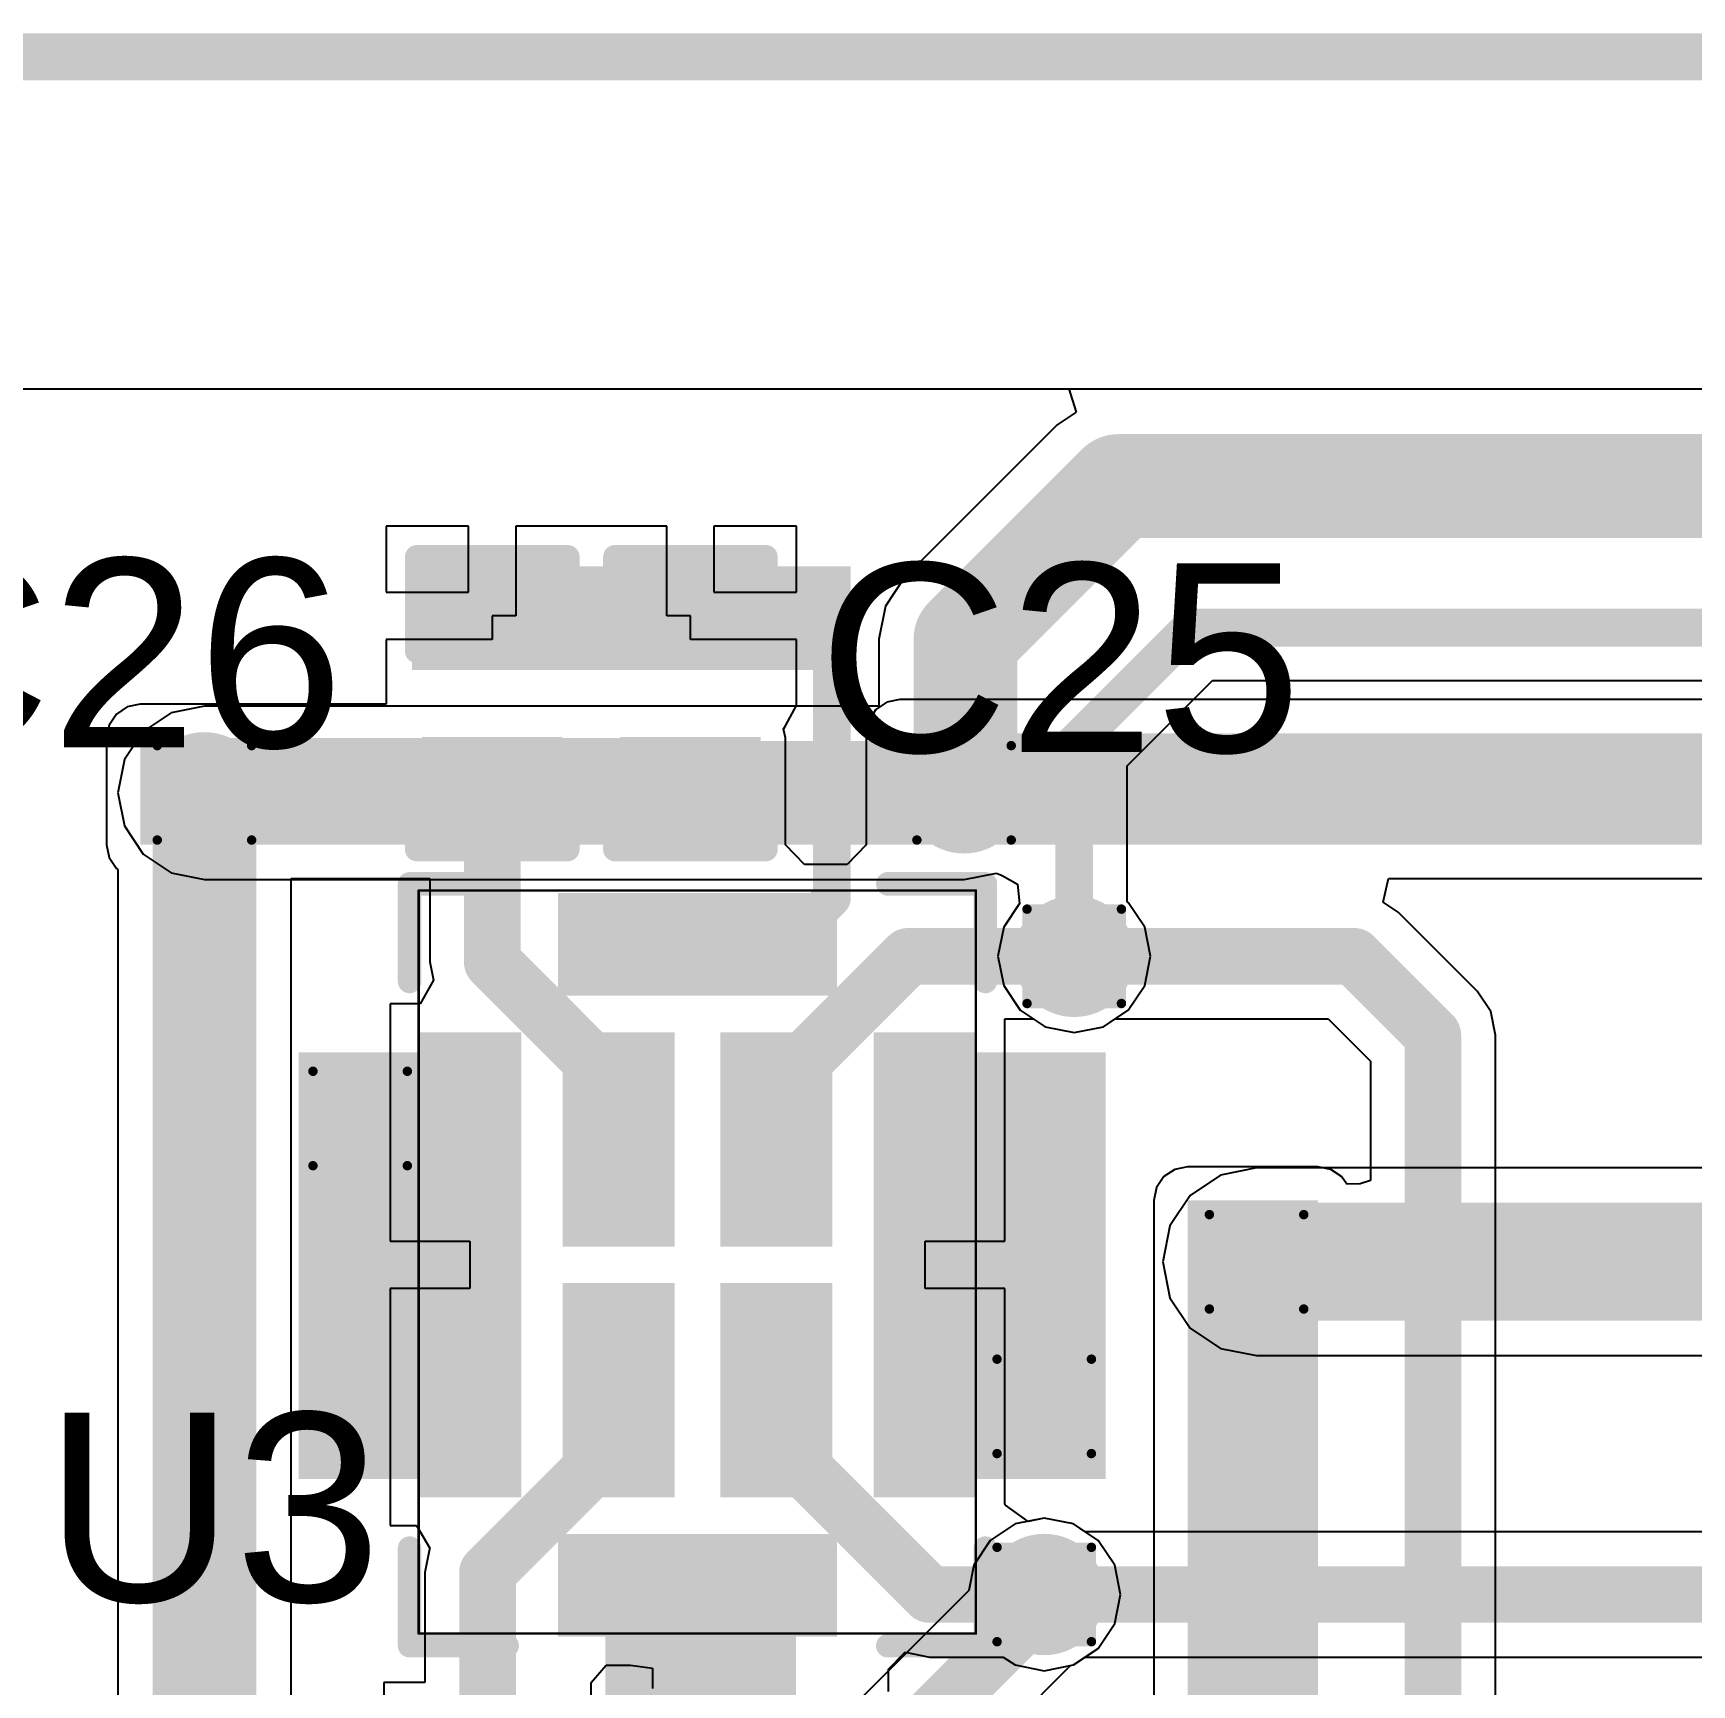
# Model space of a CAD drawing. Header units: millimetres. Extents: x -0.3 to 10.3, y -0.3 to 3.7.
# Drawn here: x 0.2923 to 0.6439, y 2.5094 to 2.8593 of the extents above; entities that cross this region are included whole.
import ezdxf

# ---------------------------------------------------------------- set-up
doc = ezdxf.new("R2010")
doc.units = ezdxf.units.MM
doc.header["$MEASUREMENT"] = 0
for name, color, linetype in [('BottomLayer', 5, 'Continuous'), ('BottomSolder', 6, 'Continuous'), ('DrillDrawing', 1, 'Continuous'), ('Mechanical1', 6, 'Continuous'), ('Mechanical2', 216, 'Continuous'), ('TopLayer', 1, 'Continuous'), ('TopOverlay', 2, 'Continuous'), ('TopPaste', 8, 'Continuous'), ('TopSolder', 216, 'Continuous'), ('ViaHoleLayer', 16, 'Continuous')]:
    doc.layers.add(name, color=color, linetype=linetype)
doc.styles.add('Arial', font='', dxfattribs={"height": 0.2})
doc.styles.get('Arial').set_extended_font_data('Arial')

# ---------------------------------------------------------------- blocks, each defined once
blk = doc.blocks.new('MP34DT06JTR_14')
at = {"layer": 'TopLayer'}
for points in [[(-0.02559, 0.0748), (0.02559, 0.0748), (0.02559, 0.06102), (-0.02559, 0.06102)], [(-0.05512, 0.04528), (-0.04134, 0.04528), (-0.04134, -0.04528), (-0.05512, -0.04528)], [(-0.02461, 0.04528), (-0.00886, 0.04528), (-0.00886, 0.00787), (-0.02461, 0.00787)], [(0.00886, 0.04528), (0.02461, 0.04528), (0.02461, 0.00787), (0.00886, 0.00787)], [(0.04134, 0.04528), (0.05512, 0.04528), (0.05512, -0.04528), (0.04134, -0.04528)], [(-0.02461, -0.00787), (-0.00886, -0.00787), (-0.00886, -0.04528), (-0.02461, -0.04528)], [(0.00886, -0.00787), (0.02461, -0.00787), (0.02461, -0.04528), (0.00886, -0.04528)], [(-0.02559, -0.06102), (0.02559, -0.06102), (0.02559, -0.0748), (-0.02559, -0.0748)]]:
    blk.add_hatch(color=1, dxfattribs=at).paths.add_polyline_path(points)
at = {"layer": 'TopPaste'}
for points in [[(-0.02559, 0.0748), (0.02559, 0.0748), (0.02559, 0.06102), (-0.02559, 0.06102)], [(-0.05512, 0.04528), (-0.04134, 0.04528), (-0.04134, -0.04528), (-0.05512, -0.04528)], [(-0.02461, 0.04528), (-0.00886, 0.04528), (-0.00886, 0.00787), (-0.02461, 0.00787)], [(0.00886, 0.04528), (0.02461, 0.04528), (0.02461, 0.00787), (0.00886, 0.00787)], [(0.04134, 0.04528), (0.05512, 0.04528), (0.05512, -0.04528), (0.04134, -0.04528)], [(-0.02461, -0.00787), (-0.00886, -0.00787), (-0.00886, -0.04528), (-0.02461, -0.04528)], [(0.00886, -0.00787), (0.02461, -0.00787), (0.02461, -0.04528), (0.00886, -0.04528)], [(-0.02559, -0.06102), (0.02559, -0.06102), (0.02559, -0.0748), (-0.02559, -0.0748)]]:
    blk.add_hatch(color=8, dxfattribs=at).paths.add_polyline_path(points)
at = {"layer": 'TopSolder'}
for points in [[(-0.02959, 0.0788), (0.02959, 0.0788), (0.02959, 0.05702), (-0.02959, 0.05702)], [(-0.05912, 0.04928), (-0.03734, 0.04928), (-0.03734, -0.04928), (-0.05912, -0.04928)], [(-0.02861, 0.04928), (-0.00486, 0.04928), (-0.00486, 0.00387), (-0.02861, 0.00387)], [(0.00486, 0.04928), (0.02861, 0.04928), (0.02861, 0.00387), (0.00486, 0.00387)], [(0.03734, 0.04928), (0.05912, 0.04928), (0.05912, -0.04928), (0.03734, -0.04928)], [(-0.02861, -0.00387), (-0.00486, -0.00387), (-0.00486, -0.04928), (-0.02861, -0.04928)], [(0.00486, -0.00387), (0.02861, -0.00387), (0.02861, -0.04928), (0.00486, -0.04928)], [(-0.02959, -0.05702), (0.02959, -0.05702), (0.02959, -0.0788), (-0.02959, -0.0788)]]:
    blk.add_hatch(color=216, dxfattribs=at).paths.add_polyline_path(points)
at = {"layer": 'TopOverlay', "const_width": 0.005}
for points in [[(-0.06102, 0.08071), (-0.06102, 0.06004)], [(-0.04035, 0.08071), (-0.06102, 0.08071)], [(0.06102, 0.08071), (0.04035, 0.08071)], [(0.06102, 0.08071), (0.06102, 0.06004)], [(0.06836, -0.02894), (0.06336, -0.03394)], [(0.06836, -0.02894), (0.06836, -0.03894)], [(0.06836, -0.03894), (0.06336, -0.03394)], [(-0.06102, -0.06004), (-0.06102, -0.08071)], [(0.06102, -0.06004), (0.06102, -0.08071)], [(-0.04035, -0.08071), (-0.06102, -0.08071)], [(0.06102, -0.08071), (0.04035, -0.08071)]]:
    blk.add_lwpolyline(points, dxfattribs=at)
at = {"layer": 'TopOverlay', "const_width": 0.0025}
for points in [[(-0.06227, 0.08071, 1), (-0.05977, 0.08071, 1)], [(-0.06227, 0.08071, 1), (-0.05977, 0.08071, 1)], [(-0.0416, 0.08071, 1), (-0.0391, 0.08071, 1)], [(0.0391, 0.08071, 1), (0.0416, 0.08071, 1)], [(0.05977, 0.08071, 1), (0.06227, 0.08071, 1)], [(0.05977, 0.08071, 1), (0.06227, 0.08071, 1)], [(-0.06227, 0.06004, 1), (-0.05977, 0.06004, 1)], [(0.05977, 0.06004, 1), (0.06227, 0.06004, 1)], [(0.06711, -0.02894, 1), (0.06961, -0.02894, 1)], [(0.06711, -0.02894, 1), (0.06961, -0.02894, 1)], [(0.06211, -0.03394, 1), (0.06461, -0.03394, 1)], [(0.06211, -0.03394, 1), (0.06461, -0.03394, 1)], [(0.06711, -0.03894, 1), (0.06961, -0.03894, 1)], [(0.06711, -0.03894, 1), (0.06961, -0.03894, 1)], [(-0.06227, -0.06004, 1), (-0.05977, -0.06004, 1)], [(0.05977, -0.06004, 1), (0.06227, -0.06004, 1)], [(-0.06227, -0.08071, 1), (-0.05977, -0.08071, 1)], [(-0.06227, -0.08071, 1), (-0.05977, -0.08071, 1)], [(-0.0416, -0.08071, 1), (-0.0391, -0.08071, 1)], [(0.0391, -0.08071, 1), (0.0416, -0.08071, 1)], [(0.05977, -0.08071, 1), (0.06227, -0.08071, 1)], [(0.05977, -0.08071, 1), (0.06227, -0.08071, 1)]]:
    blk.add_lwpolyline(points, format="xyb", close=True, dxfattribs=at)
blk = doc.blocks.new('C___0402_38')
at = {"layer": 'TopLayer'}
for points in [[(-0.0275, -0.0125), (-0.0275, 0.0125), (-0.0095, 0.0125), (-0.0095, -0.0125)], [(0.0095, -0.0125), (0.0095, 0.0125), (0.0275, 0.0125), (0.0275, -0.0125)]]:
    blk.add_hatch(color=1, dxfattribs=at).paths.add_polyline_path(points)
at = {"layer": 'TopPaste'}
for points in [[(-0.0275, -0.0125), (-0.0275, 0.0125), (-0.0095, 0.0125), (-0.0095, -0.0125)], [(0.0095, -0.0125), (0.0095, 0.0125), (0.0275, 0.0125), (0.0275, -0.0125)]]:
    blk.add_hatch(color=8, dxfattribs=at).paths.add_polyline_path(points)
at = {"layer": 'TopSolder'}
for points in [[(-0.02986, -0.01486), (-0.02986, 0.01486), (-0.00714, 0.01486), (-0.00714, -0.01486)], [(0.00714, -0.01486), (0.00714, 0.01486), (0.02986, 0.01486), (0.02986, -0.01486)]]:
    blk.add_hatch(color=216, dxfattribs=at).paths.add_polyline_path(points)
at = {"layer": 'TopOverlay', "const_width": 0.005}
for points in [[(-0.011, 0.016), (-0.031, 0.016)], [(-0.031, -0.016), (-0.031, 0.016)], [(0.031, 0.016), (0.011, 0.016)], [(0.031, -0.016), (0.031, 0.016)], [(-0.011, -0.016), (-0.031, -0.016)], [(0.031, -0.016), (0.011, -0.016)]]:
    blk.add_lwpolyline(points, dxfattribs=at)
at = {"layer": 'TopOverlay', "const_width": 0.0025}
for points in [[(-0.03225, 0.016, 1), (-0.02975, 0.016, 1)], [(-0.03225, 0.016, 1), (-0.02975, 0.016, 1)], [(-0.01225, 0.016, 1), (-0.00975, 0.016, 1)], [(0.00975, 0.016, 1), (0.01225, 0.016, 1)], [(0.02975, 0.016, 1), (0.03225, 0.016, 1)], [(0.02975, 0.016, 1), (0.03225, 0.016, 1)], [(-0.03225, -0.016, 1), (-0.02975, -0.016, 1)], [(-0.03225, -0.016, 1), (-0.02975, -0.016, 1)], [(-0.01225, -0.016, 1), (-0.00975, -0.016, 1)], [(0.00975, -0.016, 1), (0.01225, -0.016, 1)], [(0.02975, -0.016, 1), (0.03225, -0.016, 1)], [(0.02975, -0.016, 1), (0.03225, -0.016, 1)]]:
    blk.add_lwpolyline(points, format="xyb", close=True, dxfattribs=at)
blk = doc.blocks.new('C___0402_39')
at = {"layer": 'TopLayer'}
for points in [[(-0.0275, -0.0125), (-0.0275, 0.0125), (-0.0095, 0.0125), (-0.0095, -0.0125)], [(0.0095, -0.0125), (0.0095, 0.0125), (0.0275, 0.0125), (0.0275, -0.0125)]]:
    blk.add_hatch(color=1, dxfattribs=at).paths.add_polyline_path(points)
at = {"layer": 'TopPaste'}
for points in [[(-0.0275, -0.0125), (-0.0275, 0.0125), (-0.0095, 0.0125), (-0.0095, -0.0125)], [(0.0095, -0.0125), (0.0095, 0.0125), (0.0275, 0.0125), (0.0275, -0.0125)]]:
    blk.add_hatch(color=8, dxfattribs=at).paths.add_polyline_path(points)
at = {"layer": 'TopSolder'}
for points in [[(-0.02986, -0.01486), (-0.02986, 0.01486), (-0.00714, 0.01486), (-0.00714, -0.01486)], [(0.00714, -0.01486), (0.00714, 0.01486), (0.02986, 0.01486), (0.02986, -0.01486)]]:
    blk.add_hatch(color=216, dxfattribs=at).paths.add_polyline_path(points)
at = {"layer": 'TopOverlay', "const_width": 0.005}
for points in [[(-0.011, 0.016), (-0.031, 0.016)], [(-0.031, -0.016), (-0.031, 0.016)], [(0.031, 0.016), (0.011, 0.016)], [(0.031, -0.016), (0.031, 0.016)], [(-0.011, -0.016), (-0.031, -0.016)], [(0.031, -0.016), (0.011, -0.016)]]:
    blk.add_lwpolyline(points, dxfattribs=at)
at = {"layer": 'TopOverlay', "const_width": 0.0025}
for points in [[(-0.03225, 0.016, 1), (-0.02975, 0.016, 1)], [(-0.03225, 0.016, 1), (-0.02975, 0.016, 1)], [(-0.01225, 0.016, 1), (-0.00975, 0.016, 1)], [(0.00975, 0.016, 1), (0.01225, 0.016, 1)], [(0.02975, 0.016, 1), (0.03225, 0.016, 1)], [(0.02975, 0.016, 1), (0.03225, 0.016, 1)], [(-0.03225, -0.016, 1), (-0.02975, -0.016, 1)], [(-0.03225, -0.016, 1), (-0.02975, -0.016, 1)], [(-0.01225, -0.016, 1), (-0.00975, -0.016, 1)], [(0.00975, -0.016, 1), (0.01225, -0.016, 1)], [(0.02975, -0.016, 1), (0.03225, -0.016, 1)], [(0.02975, -0.016, 1), (0.03225, -0.016, 1)]]:
    blk.add_lwpolyline(points, format="xyb", close=True, dxfattribs=at)

msp = doc.modelspace()

# ---------------------------------------------------------------- hatches: boundary and pattern name
at = {"layer": 'BottomLayer'}
h = msp.add_hatch(color=5, dxfattribs=at)
edge = h.paths.add_edge_path()
edge.add_arc((0.32862, 2.69837), 0.00886, 0, 360)
h = msp.add_hatch(color=5, dxfattribs=at)
edge = h.paths.add_edge_path()
edge.add_arc((0.48962, 2.69837), 0.00886, 0, 360)
h = msp.add_hatch(color=5, dxfattribs=at)
edge = h.paths.add_edge_path()
edge.add_arc((0.51298, 2.66373), 0.00886, 0, 360)
h = msp.add_hatch(color=5, dxfattribs=at)
edge = h.paths.add_edge_path()
edge.add_arc((0.36162, 2.62937), 0.00886, 0, 360)
h = msp.add_hatch(color=5, dxfattribs=at)
edge = h.paths.add_edge_path()
edge.add_arc((0.55162, 2.599), 0.00886, 0, 360)
h = msp.add_hatch(color=5, dxfattribs=at)
edge = h.paths.add_edge_path()
edge.add_arc((0.50662, 2.56837), 0.00886, 0, 360)
h = msp.add_hatch(color=5, dxfattribs=at)
edge = h.paths.add_edge_path()
edge.add_arc((0.50662, 2.52851), 0.00886, 0, 360)
at = {"layer": 'BottomSolder'}
h = msp.add_hatch(color=6, dxfattribs=at)
edge = h.paths.add_edge_path()
edge.add_arc((0.32862, 2.69837), 0.01286, 0, 360)
h = msp.add_hatch(color=6, dxfattribs=at)
edge = h.paths.add_edge_path()
edge.add_arc((0.48962, 2.69837), 0.01286, 0, 360)
h = msp.add_hatch(color=6, dxfattribs=at)
edge = h.paths.add_edge_path()
edge.add_arc((0.51298, 2.66373), 0.01286, 0, 360)
h = msp.add_hatch(color=6, dxfattribs=at)
edge = h.paths.add_edge_path()
edge.add_arc((0.36162, 2.62937), 0.01286, 0, 360)
h = msp.add_hatch(color=6, dxfattribs=at)
edge = h.paths.add_edge_path()
edge.add_arc((0.55162, 2.599), 0.01286, 0, 360)
h = msp.add_hatch(color=6, dxfattribs=at)
edge = h.paths.add_edge_path()
edge.add_arc((0.50662, 2.56837), 0.01286, 0, 360)
h = msp.add_hatch(color=6, dxfattribs=at)
edge = h.paths.add_edge_path()
edge.add_arc((0.50662, 2.52851), 0.01286, 0, 360)
at = {"layer": 'TopLayer'}
for points in [[(0.37262, 2.72437), (0.46562, 2.72437), (0.46562, 2.74637), (0.37262, 2.74637)], [(0.476, 2.68737), (0.83862, 2.68737), (0.83862, 2.711), (0.476, 2.711)], [(0.315, 2.68737), (0.44462, 2.68737), (0.44462, 2.71), (0.315, 2.71)], [(0.38862, 2.64337), (0.34862, 2.64337), (0.34862, 2.553), (0.38862, 2.553)], [(0.47962, 2.553), (0.51962, 2.553), (0.51962, 2.64337), (0.47962, 2.64337)], [(0.537, 2.42587), (0.56462, 2.42587), (0.56462, 2.612), (0.537, 2.612)], [(0.41362, 2.33537), (0.454, 2.33537), (0.454, 2.53737), (0.41362, 2.53737)]]:
    msp.add_hatch(color=1, dxfattribs=at).paths.add_polyline_path(points)
h = msp.add_hatch(color=1, dxfattribs=at)
edge = h.paths.add_edge_path()
edge.add_arc((0.32862, 2.69837), 0.00886, 0, 360)
h = msp.add_hatch(color=1, dxfattribs=at)
edge = h.paths.add_edge_path()
edge.add_arc((0.48962, 2.69837), 0.00886, 0, 360)
h = msp.add_hatch(color=1, dxfattribs=at)
edge = h.paths.add_edge_path()
edge.add_arc((0.51298, 2.66373), 0.00886, 0, 360)
h = msp.add_hatch(color=1, dxfattribs=at)
edge = h.paths.add_edge_path()
edge.add_arc((0.36162, 2.62937), 0.00886, 0, 360)
h = msp.add_hatch(color=1, dxfattribs=at)
edge = h.paths.add_edge_path()
edge.add_arc((0.55162, 2.599), 0.00886, 0, 360)
h = msp.add_hatch(color=1, dxfattribs=at)
edge = h.paths.add_edge_path()
edge.add_arc((0.50662, 2.56837), 0.00886, 0, 360)
h = msp.add_hatch(color=1, dxfattribs=at)
edge = h.paths.add_edge_path()
edge.add_arc((0.50662, 2.52851), 0.00886, 0, 360)
at = {"layer": 'TopSolder'}
h = msp.add_hatch(color=216, dxfattribs=at)
edge = h.paths.add_edge_path()
edge.add_arc((0.32862, 2.69837), 0.01286, 0, 360)
h = msp.add_hatch(color=216, dxfattribs=at)
edge = h.paths.add_edge_path()
edge.add_arc((0.48962, 2.69837), 0.01286, 0, 360)
h = msp.add_hatch(color=216, dxfattribs=at)
edge = h.paths.add_edge_path()
edge.add_arc((0.51298, 2.66373), 0.01286, 0, 360)
h = msp.add_hatch(color=216, dxfattribs=at)
edge = h.paths.add_edge_path()
edge.add_arc((0.36162, 2.62937), 0.01286, 0, 360)
h = msp.add_hatch(color=216, dxfattribs=at)
edge = h.paths.add_edge_path()
edge.add_arc((0.55162, 2.599), 0.01286, 0, 360)
h = msp.add_hatch(color=216, dxfattribs=at)
edge = h.paths.add_edge_path()
edge.add_arc((0.50662, 2.56837), 0.01286, 0, 360)
h = msp.add_hatch(color=216, dxfattribs=at)
edge = h.paths.add_edge_path()
edge.add_arc((0.50662, 2.52851), 0.01286, 0, 360)
at = {"layer": 'ViaHoleLayer'}
h = msp.add_hatch(color=16, dxfattribs=at)
edge = h.paths.add_edge_path()
edge.add_arc((0.32862, 2.69837), 0.00591, 0, 360)
h = msp.add_hatch(color=16, dxfattribs=at)
edge = h.paths.add_edge_path()
edge.add_arc((0.48962, 2.69837), 0.00591, 0, 360)
h = msp.add_hatch(color=16, dxfattribs=at)
edge = h.paths.add_edge_path()
edge.add_arc((0.51298, 2.66373), 0.00591, 0, 360)
h = msp.add_hatch(color=16, dxfattribs=at)
edge = h.paths.add_edge_path()
edge.add_arc((0.36162, 2.62937), 0.00591, 0, 360)
h = msp.add_hatch(color=16, dxfattribs=at)
edge = h.paths.add_edge_path()
edge.add_arc((0.55162, 2.599), 0.00591, 0, 360)
h = msp.add_hatch(color=16, dxfattribs=at)
edge = h.paths.add_edge_path()
edge.add_arc((0.50662, 2.56837), 0.00591, 0, 360)
h = msp.add_hatch(color=16, dxfattribs=at)
edge = h.paths.add_edge_path()
edge.add_arc((0.50662, 2.52851), 0.00591, 0, 360)

# ---------------------------------------------------------------- linework, layer by layer
at = {"layer": 'BottomLayer'}
for p, q in [((-0.112, 2.784), (0.51184, 2.784)), ((0.51184, 2.784), (0.51336, 2.779)), ((0.51336, 2.779), (0.50939, 2.77635)), ((0.50939, 2.77635), (0.47695, 2.7439)), ((0.47695, 2.7439), (0.47297, 2.73795)), ((0.47297, 2.73795), (0.47158, 2.73093)), ((0.47158, 2.73093), (0.47158, 2.71672)), ((0.52419, 2.70408), (0.54226, 2.72216)), ((0.54226, 2.72216), (0.88097, 2.72216)), ((0.32159, 2.71533), (0.31564, 2.71135)), ((0.32862, 2.71672), (0.32159, 2.71533)), ((0.47158, 2.71672), (0.32862, 2.71672)), ((0.31564, 2.71135), (0.31166, 2.7054)), ((0.31166, 2.7054), (0.31026, 2.69837)), ((0.52419, 2.67531), (0.52419, 2.70408)), ((0.31026, 2.69837), (0.31166, 2.69135)), ((0.31166, 2.69135), (0.31564, 2.68539)), ((0.31564, 2.68539), (0.32159, 2.68142)), ((0.32159, 2.68142), (0.32862, 2.68002)), ((0.32862, 2.68002), (0.48962, 2.68002)), ((0.48962, 2.68002), (0.49647, 2.68138)), ((0.49647, 2.68138), (0.49772, 2.68082)), ((0.49772, 2.68082), (0.50098, 2.679)), ((0.50098, 2.679), (0.50139, 2.67493)), ((0.50139, 2.67493), (0.49804, 2.66992)), ((0.52441, 2.67516), (0.52419, 2.67531)), ((0.52791, 2.66992), (0.52441, 2.67516)), ((0.49804, 2.66992), (0.49681, 2.66373)), ((0.52914, 2.66373), (0.52791, 2.66992)), ((0.49681, 2.66373), (0.49804, 2.65754)), ((0.52791, 2.65754), (0.52914, 2.66373)), ((0.49804, 2.65754), (0.50154, 2.6523)), ((0.52441, 2.6523), (0.52791, 2.65754)), ((0.50154, 2.6523), (0.50679, 2.64879)), ((0.51916, 2.64879), (0.52441, 2.6523)), ((0.50679, 2.64879), (0.51298, 2.64756)), ((0.51298, 2.64756), (0.51916, 2.64879)), ((0.54401, 2.61737), (0.53756, 2.61306)), ((0.55162, 2.61888), (0.54401, 2.61737)), ((0.936, 2.61888), (0.55162, 2.61888)), ((0.53756, 2.61306), (0.53325, 2.60661)), ((0.53325, 2.60661), (0.53174, 2.599)), ((0.53174, 2.599), (0.53325, 2.59139)), ((0.53325, 2.59139), (0.53756, 2.58494)), ((0.53756, 2.58494), (0.54401, 2.58063)), ((0.54401, 2.58063), (0.55162, 2.57912)), ((0.55162, 2.57912), (0.92776, 2.57912)), ((0.50043, 2.54345), (0.49518, 2.53995)), ((0.50662, 2.54468), (0.50043, 2.54345)), ((0.5128, 2.54345), (0.50662, 2.54468)), ((0.51532, 2.54177), (0.5128, 2.54345)), ((0.49518, 2.53995), (0.49168, 2.5347)), ((0.89029, 2.54177), (0.51532, 2.54177)), ((0.49168, 2.5347), (0.49062, 2.52936)), ((0.49062, 2.52936), (0.46363, 2.50237)), ((0.5128, 2.51358), (0.51532, 2.51526)), ((0.51532, 2.51526), (0.89029, 2.51526)), ((0.48625, 2.48751), (0.5122, 2.51346)), ((0.5122, 2.51346), (0.5128, 2.51358))]:
    msp.add_line(p, q, dxfattribs=at)
for points, const_width in [([(0.48993, 2.73093), (0.52237, 2.76337)], 0.022), ([(0.52237, 2.76337), (0.97566, 2.76337)], 0.022), ([(0.48993, 2.69868), (0.48993, 2.73093)], 0.022), ([(0.51298, 2.70873), (0.53762, 2.73337)], 0.008), ([(0.53762, 2.73337), (0.88562, 2.73337)], 0.008), ([(0.51298, 2.66373), (0.51298, 2.70873)], 0.008), ([(0.32862, 2.69837), (0.48962, 2.69837)], 0.022), ([(0.48962, 2.69837), (0.48993, 2.69868)], 0.022), ([(0.55162, 2.599), (0.936, 2.599)], 0.025), ([(0.473, 2.493), (0.50662, 2.52662)], 0.012), ([(0.50662, 2.52851), (0.899, 2.52851)], 0.012), ([(0.50662, 2.52662), (0.50662, 2.52851)], 0.008)]:
    msp.add_lwpolyline(points, dxfattribs=dict(at, const_width=const_width))
for points, const_width in [([(0.51687, 2.76337, 1), (0.52787, 2.76337, 1)], 0.011), ([(0.51687, 2.76337, 1), (0.52787, 2.76337, 1)], 0.011), ([(0.48443, 2.73093, 1), (0.49543, 2.73093, 1)], 0.011), ([(0.48443, 2.73093, 1), (0.49543, 2.73093, 1)], 0.011), ([(0.53562, 2.73337, 1), (0.53962, 2.73337, 1)], 0.004), ([(0.53562, 2.73337, 1), (0.53962, 2.73337, 1)], 0.004), ([(0.51098, 2.70873, 1), (0.51498, 2.70873, 1)], 0.004), ([(0.51098, 2.70873, 1), (0.51498, 2.70873, 1)], 0.004), ([(0.32312, 2.69837, 1), (0.33412, 2.69837, 1)], 0.011), ([(0.48412, 2.69837, 1), (0.49512, 2.69837, 1)], 0.011), ([(0.48412, 2.69837, 1), (0.49512, 2.69837, 1)], 0.011), ([(0.48443, 2.69868, 1), (0.49543, 2.69868, 1)], 0.011), ([(0.48443, 2.69868, 1), (0.49543, 2.69868, 1)], 0.011), ([(0.51098, 2.66373, 1), (0.51498, 2.66373, 1)], 0.004), ([(0.54537, 2.599, 1), (0.55787, 2.599, 1)], 0.0125), ([(0.50362, 2.52851, 1), (0.50962, 2.52851, 1)], 0.006), ([(0.50362, 2.52662, 1), (0.50962, 2.52662, 1)], 0.006), ([(0.50462, 2.52851, 1), (0.50862, 2.52851, 1)], 0.004), ([(0.50462, 2.52662, 1), (0.50862, 2.52662, 1)], 0.004)]:
    msp.add_lwpolyline(points, format="xyb", close=True, dxfattribs=dict(at, const_width=const_width))
at = {"layer": 'DrillDrawing', "const_width": 0.002}
for points in [[(0.31862, 2.70837), (0.33862, 2.70837)], [(0.31862, 2.68837), (0.31862, 2.70837)], [(0.33862, 2.68837), (0.33862, 2.70837)], [(0.47962, 2.70837), (0.49962, 2.70837)], [(0.47962, 2.68837), (0.47962, 2.70837)], [(0.49962, 2.68837), (0.49962, 2.70837)], [(0.31862, 2.68837), (0.33862, 2.68837)], [(0.47962, 2.68837), (0.49962, 2.68837)], [(0.50298, 2.67373), (0.52298, 2.67373)], [(0.50298, 2.65373), (0.50298, 2.67373)], [(0.52298, 2.65373), (0.52298, 2.67373)], [(0.50298, 2.65373), (0.52298, 2.65373)], [(0.35162, 2.63937), (0.37162, 2.63937)], [(0.35162, 2.61937), (0.35162, 2.63937)], [(0.37162, 2.61937), (0.37162, 2.63937)], [(0.35162, 2.61937), (0.37162, 2.61937)], [(0.54162, 2.609), (0.56162, 2.609)], [(0.54162, 2.589), (0.54162, 2.609)], [(0.56162, 2.589), (0.56162, 2.609)], [(0.54162, 2.589), (0.56162, 2.589)], [(0.49662, 2.57837), (0.51662, 2.57837)], [(0.49662, 2.55837), (0.49662, 2.57837)], [(0.51662, 2.55837), (0.51662, 2.57837)], [(0.49662, 2.55837), (0.51662, 2.55837)], [(0.49662, 2.53851), (0.51662, 2.53851)], [(0.49662, 2.51851), (0.49662, 2.53851)], [(0.51662, 2.51851), (0.51662, 2.53851)], [(0.49662, 2.51851), (0.51662, 2.51851)]]:
    msp.add_lwpolyline(points, dxfattribs=at)
at = {"layer": 'DrillDrawing', "const_width": 0.001}
for points in [[(0.31812, 2.70837, 1), (0.31912, 2.70837, 1)], [(0.31812, 2.70837, 1), (0.31912, 2.70837, 1)], [(0.33812, 2.70837, 1), (0.33912, 2.70837, 1)], [(0.33812, 2.70837, 1), (0.33912, 2.70837, 1)], [(0.47912, 2.70837, 1), (0.48012, 2.70837, 1)], [(0.47912, 2.70837, 1), (0.48012, 2.70837, 1)], [(0.49912, 2.70837, 1), (0.50012, 2.70837, 1)], [(0.49912, 2.70837, 1), (0.50012, 2.70837, 1)], [(0.31812, 2.68837, 1), (0.31912, 2.68837, 1)], [(0.31812, 2.68837, 1), (0.31912, 2.68837, 1)], [(0.33812, 2.68837, 1), (0.33912, 2.68837, 1)], [(0.33812, 2.68837, 1), (0.33912, 2.68837, 1)], [(0.47912, 2.68837, 1), (0.48012, 2.68837, 1)], [(0.47912, 2.68837, 1), (0.48012, 2.68837, 1)], [(0.49912, 2.68837, 1), (0.50012, 2.68837, 1)], [(0.49912, 2.68837, 1), (0.50012, 2.68837, 1)], [(0.50248, 2.67373, 1), (0.50348, 2.67373, 1)], [(0.50248, 2.67373, 1), (0.50348, 2.67373, 1)], [(0.52248, 2.67373, 1), (0.52348, 2.67373, 1)], [(0.52248, 2.67373, 1), (0.52348, 2.67373, 1)], [(0.50248, 2.65373, 1), (0.50348, 2.65373, 1)], [(0.50248, 2.65373, 1), (0.50348, 2.65373, 1)], [(0.52248, 2.65373, 1), (0.52348, 2.65373, 1)], [(0.52248, 2.65373, 1), (0.52348, 2.65373, 1)], [(0.35112, 2.63937, 1), (0.35212, 2.63937, 1)], [(0.35112, 2.63937, 1), (0.35212, 2.63937, 1)], [(0.37112, 2.63937, 1), (0.37212, 2.63937, 1)], [(0.37112, 2.63937, 1), (0.37212, 2.63937, 1)], [(0.35112, 2.61937, 1), (0.35212, 2.61937, 1)], [(0.35112, 2.61937, 1), (0.35212, 2.61937, 1)], [(0.37112, 2.61937, 1), (0.37212, 2.61937, 1)], [(0.37112, 2.61937, 1), (0.37212, 2.61937, 1)], [(0.54112, 2.609, 1), (0.54212, 2.609, 1)], [(0.54112, 2.609, 1), (0.54212, 2.609, 1)], [(0.56112, 2.609, 1), (0.56212, 2.609, 1)], [(0.56112, 2.609, 1), (0.56212, 2.609, 1)], [(0.54112, 2.589, 1), (0.54212, 2.589, 1)], [(0.54112, 2.589, 1), (0.54212, 2.589, 1)], [(0.56112, 2.589, 1), (0.56212, 2.589, 1)], [(0.56112, 2.589, 1), (0.56212, 2.589, 1)], [(0.49612, 2.57837, 1), (0.49712, 2.57837, 1)], [(0.49612, 2.57837, 1), (0.49712, 2.57837, 1)], [(0.51612, 2.57837, 1), (0.51712, 2.57837, 1)], [(0.51612, 2.57837, 1), (0.51712, 2.57837, 1)], [(0.49612, 2.55837, 1), (0.49712, 2.55837, 1)], [(0.49612, 2.55837, 1), (0.49712, 2.55837, 1)], [(0.51612, 2.55837, 1), (0.51712, 2.55837, 1)], [(0.51612, 2.55837, 1), (0.51712, 2.55837, 1)], [(0.49612, 2.53851, 1), (0.49712, 2.53851, 1)], [(0.49612, 2.53851, 1), (0.49712, 2.53851, 1)], [(0.51612, 2.53851, 1), (0.51712, 2.53851, 1)], [(0.51612, 2.53851, 1), (0.51712, 2.53851, 1)], [(0.49612, 2.51851, 1), (0.49712, 2.51851, 1)], [(0.49612, 2.51851, 1), (0.49712, 2.51851, 1)], [(0.51612, 2.51851, 1), (0.51712, 2.51851, 1)], [(0.51612, 2.51851, 1), (0.51712, 2.51851, 1)]]:
    msp.add_lwpolyline(points, format="xyb", close=True, dxfattribs=at)
at = {"layer": 'Mechanical1', "const_width": 0.0005}
for points in [[(0.37402, 2.6777), (0.49213, 2.6777)], [(0.37402, 2.52022), (0.37402, 2.6777)], [(0.37402, 2.6777), (0.49213, 2.6777)], [(0.37402, 2.52022), (0.37402, 2.6777)], [(0.37402, 2.6777), (0.49213, 2.6777)], [(0.37402, 2.52022), (0.37402, 2.6777)], [(0.49213, 2.52022), (0.49213, 2.6777)], [(0.49213, 2.52022), (0.49213, 2.6777)], [(0.49213, 2.52022), (0.49213, 2.6777)], [(0.37402, 2.52022), (0.49213, 2.52022)], [(0.37402, 2.52022), (0.49213, 2.52022)], [(0.37402, 2.52022), (0.49213, 2.52022)]]:
    msp.add_lwpolyline(points, dxfattribs=at)
at = {"layer": 'Mechanical1', "const_width": 0.00025}
for points in [[(0.37389, 2.6777, 1), (0.37414, 2.6777, 1)], [(0.37389, 2.6777, 1), (0.37414, 2.6777, 1)], [(0.37389, 2.6777, 1), (0.37414, 2.6777, 1)], [(0.37389, 2.6777, 1), (0.37414, 2.6777, 1)], [(0.37389, 2.6777, 1), (0.37414, 2.6777, 1)], [(0.37389, 2.6777, 1), (0.37414, 2.6777, 1)], [(0.492, 2.6777, 1), (0.49225, 2.6777, 1)], [(0.492, 2.6777, 1), (0.49225, 2.6777, 1)], [(0.492, 2.6777, 1), (0.49225, 2.6777, 1)], [(0.492, 2.6777, 1), (0.49225, 2.6777, 1)], [(0.492, 2.6777, 1), (0.49225, 2.6777, 1)], [(0.492, 2.6777, 1), (0.49225, 2.6777, 1)], [(0.37389, 2.52022, 1), (0.37414, 2.52022, 1)], [(0.37389, 2.52022, 1), (0.37414, 2.52022, 1)], [(0.37389, 2.52022, 1), (0.37414, 2.52022, 1)], [(0.37389, 2.52022, 1), (0.37414, 2.52022, 1)], [(0.37389, 2.52022, 1), (0.37414, 2.52022, 1)], [(0.37389, 2.52022, 1), (0.37414, 2.52022, 1)], [(0.492, 2.52022, 1), (0.49225, 2.52022, 1)], [(0.492, 2.52022, 1), (0.49225, 2.52022, 1)], [(0.492, 2.52022, 1), (0.49225, 2.52022, 1)], [(0.492, 2.52022, 1), (0.49225, 2.52022, 1)], [(0.492, 2.52022, 1), (0.49225, 2.52022, 1)], [(0.492, 2.52022, 1), (0.49225, 2.52022, 1)]]:
    msp.add_lwpolyline(points, format="xyb", close=True, dxfattribs=at)
at = {"layer": 'Mechanical2', "const_width": 0.01}
msp.add_lwpolyline([(-0.19685, 2.85433), (1.45669, 2.85433)], dxfattribs=at)
at = {"layer": 'TopLayer'}
for p, q in [((-0.112, 2.784), (1.374, 2.784)), ((0.38462, 2.75487), (0.36712, 2.75487)), ((0.36712, 2.75487), (0.36712, 2.74087)), ((0.38462, 2.74087), (0.38462, 2.75487)), ((0.42662, 2.75487), (0.39462, 2.75487)), ((0.39462, 2.75487), (0.39462, 2.73587)), ((0.42662, 2.73587), (0.42662, 2.75487)), ((0.45412, 2.75487), (0.43662, 2.75487)), ((0.43662, 2.75487), (0.43662, 2.74087)), ((0.45412, 2.74087), (0.45412, 2.75487)), ((0.36712, 2.74087), (0.38462, 2.74087)), ((0.43662, 2.74087), (0.45412, 2.74087)), ((0.39462, 2.73587), (0.38962, 2.73587)), ((0.38962, 2.73587), (0.38962, 2.73087)), ((0.43162, 2.73587), (0.42662, 2.73587)), ((0.43162, 2.73087), (0.43162, 2.73587)), ((0.38962, 2.73087), (0.36712, 2.73087)), ((0.36712, 2.73087), (0.36712, 2.71714)), ((0.45412, 2.73087), (0.43162, 2.73087)), ((0.45412, 2.71687), (0.45412, 2.73087)), ((0.476, 2.71814), (0.47327, 2.71759)), ((0.76112, 2.71814), (0.476, 2.71814)), ((0.30995, 2.71505), (0.30841, 2.71273)), ((0.31227, 2.71659), (0.30995, 2.71505)), ((0.315, 2.71714), (0.31227, 2.71659)), ((0.36712, 2.71714), (0.315, 2.71714)), ((0.45182, 2.7127), (0.45412, 2.71687)), ((0.45412, 2.71687), (0.45412, 2.71687)), ((0.45412, 2.71687), (0.45412, 2.71687)), ((0.47095, 2.71605), (0.46941, 2.71373)), ((0.47327, 2.71759), (0.47095, 2.71605)), ((0.30841, 2.71273), (0.30786, 2.71)), ((0.45138, 2.71187), (0.45182, 2.7127)), ((0.45175, 2.71), (0.45138, 2.71187)), ((0.46941, 2.71373), (0.46886, 2.711)), ((0.46886, 2.711), (0.46886, 2.68811)), ((0.30786, 2.71), (0.30786, 2.68737)), ((0.45175, 2.68737), (0.45175, 2.71)), ((0.30786, 2.68737), (0.30841, 2.68464)), ((0.45579, 2.68318), (0.45175, 2.68737)), ((0.46884, 2.68735), (0.46483, 2.68318)), ((0.46886, 2.68811), (0.46884, 2.68735)), ((0.30841, 2.68464), (0.30995, 2.68233)), ((0.46483, 2.68318), (0.45579, 2.68318)), ((0.30995, 2.68233), (0.31026, 2.68212)), ((0.31026, 2.68212), (0.31026, 2.29237)), ((0.34697, 2.32472), (0.34697, 2.68023)), ((0.34697, 2.68023), (0.37636, 2.68023)), ((0.37636, 2.68023), (0.37636, 2.66254)), ((0.57844, 2.67523), (0.5796, 2.68023)), ((0.5796, 2.68023), (0.69615, 2.68023)), ((0.58163, 2.6731), (0.57844, 2.67523)), ((0.59837, 2.65636), (0.58163, 2.6731)), ((0.37636, 2.66254), (0.37714, 2.65865)), ((0.37714, 2.65865), (0.37437, 2.65365)), ((0.60125, 2.65206), (0.59837, 2.65636)), ((0.37437, 2.65365), (0.368, 2.65365)), ((0.368, 2.65365), (0.368, 2.60337)), ((0.60225, 2.64699), (0.60125, 2.65206)), ((0.49824, 2.60337), (0.49824, 2.65048)), ((0.49824, 2.65048), (0.50427, 2.65048)), ((0.50427, 2.65048), (0.50679, 2.64879)), ((0.50679, 2.64879), (0.51298, 2.64756)), ((0.51298, 2.64756), (0.51916, 2.64879)), ((0.51916, 2.64879), (0.52168, 2.65048)), ((0.52168, 2.65048), (0.56677, 2.65048)), ((0.56677, 2.65048), (0.57575, 2.6415)), ((0.60225, 2.48471), (0.60225, 2.64699)), ((0.57575, 2.6415), (0.57575, 2.61626)), ((0.53195, 2.61705), (0.53041, 2.61473)), ((0.53427, 2.61859), (0.53195, 2.61705)), ((0.537, 2.61914), (0.53427, 2.61859)), ((0.56462, 2.61914), (0.537, 2.61914)), ((0.56735, 2.61859), (0.56462, 2.61914)), ((0.56966, 2.61705), (0.56735, 2.61859)), ((0.57075, 2.61543), (0.56966, 2.61705)), ((0.57575, 2.61626), (0.57359, 2.61553)), ((0.53041, 2.61473), (0.52986, 2.612)), ((0.57359, 2.61553), (0.57075, 2.61543)), ((0.52986, 2.612), (0.52986, 2.45151)), ((0.368, 2.60337), (0.38489, 2.60337)), ((0.38489, 2.60337), (0.38489, 2.59337)), ((0.48135, 2.59337), (0.48135, 2.60337)), ((0.48135, 2.60337), (0.49824, 2.60337)), ((0.38489, 2.59337), (0.368, 2.59337)), ((0.368, 2.59337), (0.368, 2.5431)), ((0.49824, 2.59337), (0.48135, 2.59337)), ((0.49824, 2.54773), (0.49824, 2.59337)), ((0.49838, 2.54744), (0.49824, 2.54773)), ((0.50324, 2.54401), (0.49838, 2.54744)), ((0.368, 2.5431), (0.37358, 2.5431)), ((0.37358, 2.5431), (0.37636, 2.5383)), ((0.50662, 2.54468), (0.50324, 2.54401)), ((0.5128, 2.54345), (0.50662, 2.54468)), ((0.51805, 2.53995), (0.5128, 2.54345)), ((0.52156, 2.5347), (0.51805, 2.53995)), ((0.37634, 2.5381), (0.37536, 2.5332)), ((0.37636, 2.5383), (0.37634, 2.5381)), ((0.37536, 2.5332), (0.37536, 2.50987)), ((0.52279, 2.52851), (0.52156, 2.5347)), ((0.52156, 2.52233), (0.52279, 2.52851)), ((0.51805, 2.51708), (0.52156, 2.52233)), ((0.47362, 2.51267), (0.47689, 2.51598)), ((0.47689, 2.51598), (0.47723, 2.51627)), ((0.47723, 2.51627), (0.48231, 2.51526)), ((0.48231, 2.51526), (0.49791, 2.51526)), ((0.49791, 2.51526), (0.50043, 2.51358)), ((0.5128, 2.51358), (0.51805, 2.51708)), ((0.41062, 2.50987), (0.41376, 2.51357)), ((0.41376, 2.51357), (0.41891, 2.51357)), ((0.41891, 2.51357), (0.42362, 2.51287)), ((0.42362, 2.51287), (0.42362, 2.50857)), ((0.47362, 2.50796), (0.47362, 2.51267)), ((0.50043, 2.51358), (0.50662, 2.51235)), ((0.50662, 2.51235), (0.5128, 2.51358)), ((0.37536, 2.50987), (0.36662, 2.50987)), ((0.36662, 2.50987), (0.36662, 2.46087)), ((0.41062, 2.46087), (0.41062, 2.50987))]:
    msp.add_line(p, q, dxfattribs=at)
for points, const_width in [([(0.42712, 2.73537), (0.43162, 2.73537)], 0.008), ([(0.43162, 2.73587), (0.45693, 2.73587)], 0.008), ([(0.45693, 2.73587), (0.46162, 2.73119)], 0.008), ([(0.46162, 2.67608), (0.46162, 2.73119)], 0.008), ([(0.32862, 2.29237), (0.32862, 2.69837)], 0.022), ([(0.38962, 2.66254), (0.38962, 2.69887)], 0.012), ([(0.45182, 2.66629), (0.46162, 2.67608)], 0.008), ([(0.38962, 2.66254), (0.41639, 2.63577)], 0.012), ([(0.43312, 2.66629), (0.45182, 2.66629)], 0.008), ([(0.44985, 2.63577), (0.47781, 2.66373)], 0.012), ([(0.47781, 2.66373), (0.51298, 2.66373)], 0.012), ([(0.51298, 2.66373), (0.57226, 2.66373)], 0.012), ([(0.57226, 2.66373), (0.589, 2.64699)], 0.012), ([(0.589, 2.476), (0.589, 2.64699)], 0.012), ([(0.41639, 2.62495), (0.41639, 2.63577)], 0.012), ([(0.44985, 2.62495), (0.44985, 2.63577)], 0.012), ([(0.50862, 2.62637), (0.51062, 2.62637)], 0.008), ([(0.41639, 2.56097), (0.41639, 2.5718)], 0.012), ([(0.44985, 2.5718), (0.45172, 2.56992)], 0.012), ([(0.45172, 2.5591), (0.45172, 2.56992)], 0.012), ([(0.38862, 2.5332), (0.41639, 2.56097)], 0.012), ([(0.45172, 2.5591), (0.48231, 2.52851)], 0.012), ([(0.38862, 2.48737), (0.38862, 2.5332)], 0.012), ([(0.48231, 2.52851), (0.50662, 2.52851)], 0.012)]:
    msp.add_lwpolyline(points, dxfattribs=dict(at, const_width=const_width))
for points, const_width in [([(0.42512, 2.73537, 1), (0.42912, 2.73537, 1)], 0.004), ([(0.42962, 2.73587, 1), (0.43362, 2.73587, 1)], 0.004), ([(0.42962, 2.73537, 1), (0.43362, 2.73537, 1)], 0.004), ([(0.45493, 2.73587, 1), (0.45893, 2.73587, 1)], 0.004), ([(0.45493, 2.73587, 1), (0.45893, 2.73587, 1)], 0.004), ([(0.45962, 2.73119, 1), (0.46362, 2.73119, 1)], 0.004), ([(0.45962, 2.73119, 1), (0.46362, 2.73119, 1)], 0.004), ([(0.32312, 2.69837, 1), (0.33412, 2.69837, 1)], 0.011), ([(0.38662, 2.69887, 1), (0.39262, 2.69887, 1)], 0.006), ([(0.45962, 2.67608, 1), (0.46362, 2.67608, 1)], 0.004), ([(0.45962, 2.67608, 1), (0.46362, 2.67608, 1)], 0.004), ([(0.38662, 2.66254, 1), (0.39262, 2.66254, 1)], 0.006), ([(0.38662, 2.66254, 1), (0.39262, 2.66254, 1)], 0.006), ([(0.43112, 2.66629, 1), (0.43512, 2.66629, 1)], 0.004), ([(0.44982, 2.66629, 1), (0.45382, 2.66629, 1)], 0.004), ([(0.44982, 2.66629, 1), (0.45382, 2.66629, 1)], 0.004), ([(0.47481, 2.66373, 1), (0.48081, 2.66373, 1)], 0.006), ([(0.47481, 2.66373, 1), (0.48081, 2.66373, 1)], 0.006), ([(0.50998, 2.66373, 1), (0.51598, 2.66373, 1)], 0.006), ([(0.50998, 2.66373, 1), (0.51598, 2.66373, 1)], 0.006), ([(0.56926, 2.66373, 1), (0.57526, 2.66373, 1)], 0.006), ([(0.56926, 2.66373, 1), (0.57526, 2.66373, 1)], 0.006), ([(0.586, 2.64699, 1), (0.592, 2.64699, 1)], 0.006), ([(0.586, 2.64699, 1), (0.592, 2.64699, 1)], 0.006), ([(0.41339, 2.63577, 1), (0.41939, 2.63577, 1)], 0.006), ([(0.41339, 2.63577, 1), (0.41939, 2.63577, 1)], 0.006), ([(0.44685, 2.63577, 1), (0.45285, 2.63577, 1)], 0.006), ([(0.44685, 2.63577, 1), (0.45285, 2.63577, 1)], 0.006), ([(0.41339, 2.62495, 1), (0.41939, 2.62495, 1)], 0.006), ([(0.44685, 2.62495, 1), (0.45285, 2.62495, 1)], 0.006), ([(0.50662, 2.62637, 1), (0.51062, 2.62637, 1)], 0.004), ([(0.50862, 2.62637, 1), (0.51262, 2.62637, 1)], 0.004), ([(0.41339, 2.5718, 1), (0.41939, 2.5718, 1)], 0.006), ([(0.44685, 2.5718, 1), (0.45285, 2.5718, 1)], 0.006), ([(0.44872, 2.56992, 1), (0.45472, 2.56992, 1)], 0.006), ([(0.44872, 2.56992, 1), (0.45472, 2.56992, 1)], 0.006), ([(0.41339, 2.56097, 1), (0.41939, 2.56097, 1)], 0.006), ([(0.41339, 2.56097, 1), (0.41939, 2.56097, 1)], 0.006), ([(0.44872, 2.5591, 1), (0.45472, 2.5591, 1)], 0.006), ([(0.44872, 2.5591, 1), (0.45472, 2.5591, 1)], 0.006), ([(0.38562, 2.5332, 1), (0.39162, 2.5332, 1)], 0.006), ([(0.38562, 2.5332, 1), (0.39162, 2.5332, 1)], 0.006), ([(0.47931, 2.52851, 1), (0.48531, 2.52851, 1)], 0.006), ([(0.47931, 2.52851, 1), (0.48531, 2.52851, 1)], 0.006), ([(0.50362, 2.52851, 1), (0.50962, 2.52851, 1)], 0.006)]:
    msp.add_lwpolyline(points, format="xyb", close=True, dxfattribs=dict(at, const_width=const_width))

# ---------------------------------------------------------------- block references
for name, p, rotation in [('C___0402_38', (0.38962, 2.71737), 270), ('C___0402_39', (0.43162, 2.71737), 270), ('MP34DT06JTR_14', (0.43312, 2.59837), 180)]:
    msp.add_blockref(name, p, dxfattribs=dict(rotation=rotation))

# ---------------------------------------------------------------- texts
at = {"layer": 'TopOverlay', "style": 'Arial'}
for s, p in [('C26', (0.25568, 2.70801)), ('C25', (0.45868, 2.70701)), ('U3', (0.29468, 2.52701))]:
    msp.add_text(s, height=0.04, dxfattribs=at).set_placement(p)

doc.saveas('drawing.dxf')
